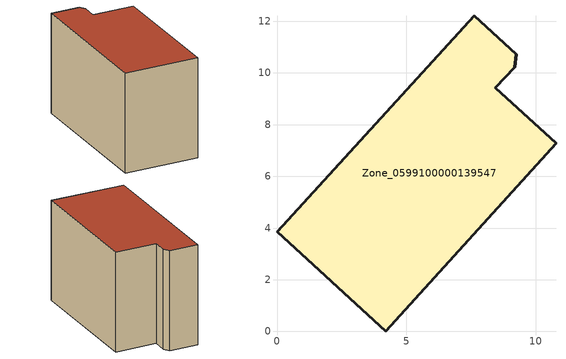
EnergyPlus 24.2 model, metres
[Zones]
Zone_0599100000139547
 floor ground (C_G): 7.62,12.22 9.25,10.73 9.2,10.23 8.44,9.42 10.79,7.27 4.2,0 0,3.85 z0
 wall outside (C_F): 4.2,0 10.79,7.27 8.44,9.42 9.2,10.23 9.25,10.73 7.62,12.22 0,3.85 4.2,0 z0:7.7
 roof outside (C_R): 9.25,10.73 7.62,12.22 0,3.85 4.2,0 10.79,7.27 8.44,9.42 9.2,10.23 z7.7
[BUILDING]
Pand.0599100000139547: North Axis=0; Terrain=City; Loads Convergence Tolerance Value=0.04; Temperature Convergence Tolerance Value=0.4; Solar Distribution=FullExterior; Maximum Number of Warmup Days=25; Minimum Number of Warmup Days=1
[Site:Location]
Rotterdam.The.Hague.AP_ZH_NLD Design_Conditions: Latitude=51.96; Longitude=4.45; Time Zone=1; Elevation=-4.5
[SITE:GROUNDTEMPERATURE:BUILDINGSURFACE]
18, 18, 18, 18, 18, 18, 18, 18, 18, 18, 18, 18
[MATERIAL] Thermal Absorptance=0.9; Solar Absorptance=0.7; Visible Absorptance=0.7
Name | Roughness | Thickness | Conductivity | Density | Specific Heat
G.TI.1975-1991 | MediumSmooth | 0.15 | 0.288461 | 540 | 1210
F.TI.1975-1991 | Rough | 0.3 | 0.230769 | 1920 | 840
R.TI.1975-1991 | MediumRough | 0.2 | 0.153846 | 1500 | 1000
[CONSTRUCTION]
C_G: G.TI.1975-1991
C_F: F.TI.1975-1991
C_R: R.TI.1975-1991
[ZONE]
Zone_0599100000139547: Type=1; Multiplier=1; Ceiling Height=Autocalculate; Volume=Autocalculate; Floor Area=autocalculate; Part of Total Floor Area=Yes
[ZONEINFILTRATION:DESIGNFLOWRATE]
Infil_Zone_0599100000139547: Zone or ZoneList or Space or SpaceList=Zone_0599100000139547; Schedule=AlwaysOn; Design Flow Rate Calculation Method=Flow/Area; Flow Rate per Floor Area=0.003; Constant Term Coefficient=1; Temperature Term Coefficient=0; Velocity Term Coefficient=0; Velocity Squared Term Coefficient=0
[HVACTEMPLATE:ZONE:IDEALLOADSAIRSYSTEM]
Zone_0599100000139547: Maximum Heating Supply Air Temperature=50; Minimum Cooling Supply Air Temperature=13; Maximum Heating Supply Air Humidity Ratio=0.0156; Minimum Cooling Supply Air Humidity Ratio=0.0077; Heating Limit=NoLimit; Cooling Limit=NoLimit; Dehumidification Control Type=ConstantSensibleHeatRatio; Cooling Sensible Heat Ratio=0.7; Dehumidification Setpoint=60; Humidification Control Type=None; Humidification Setpoint=30; Outdoor Air Method=None; Outdoor Air Flow Rate per Person=0.00944; Outdoor Air Flow Rate per Zone Floor Area=0; Outdoor Air Flow Rate per Zone=0; Demand Controlled Ventilation Type=None; Outdoor Air Economizer Type=NoEconomizer; Heat Recovery Type=None; Sensible Heat Recovery Effectiveness=0.7; Latent Heat Recovery Effectiveness=0.65
[ZONECONTROL:THERMOSTAT]
ThermostatControl_Zone_0599100000139547: Zone or ZoneList=Zone_0599100000139547; Control Type Schedule=DualSetpointControlType; Control 1=Thermostat_Zone_0599100000139547; Temperature Difference Between Cutout And Setpoint=0
[THERMOSTATSETPOINT:DUALSETPOINT]
Thermostat_Zone_0599100000139547: Heating Setpoint Temperature Schedule=HeatingSetpoint_Zone_0599100000139547; Cooling Setpoint Temperature Schedule=CoolingSetpoint_Zone_0599100000139547
[SCHEDULE:COMPACT]
HeatingSetpoint_Zone_0599100000139547: Through: 12/31, For: AllDays, Until: 24:00, 21
CoolingSetpoint_Zone_0599100000139547: Through: 12/31, For: AllDays, Until: 24:00, 24
DualSetpointControlType: Through: 12/31, For: AllDays, Until: 24:00, 4
AlwaysOn: Through: 12/31, For: AllDays, Until: 24:00, 1
